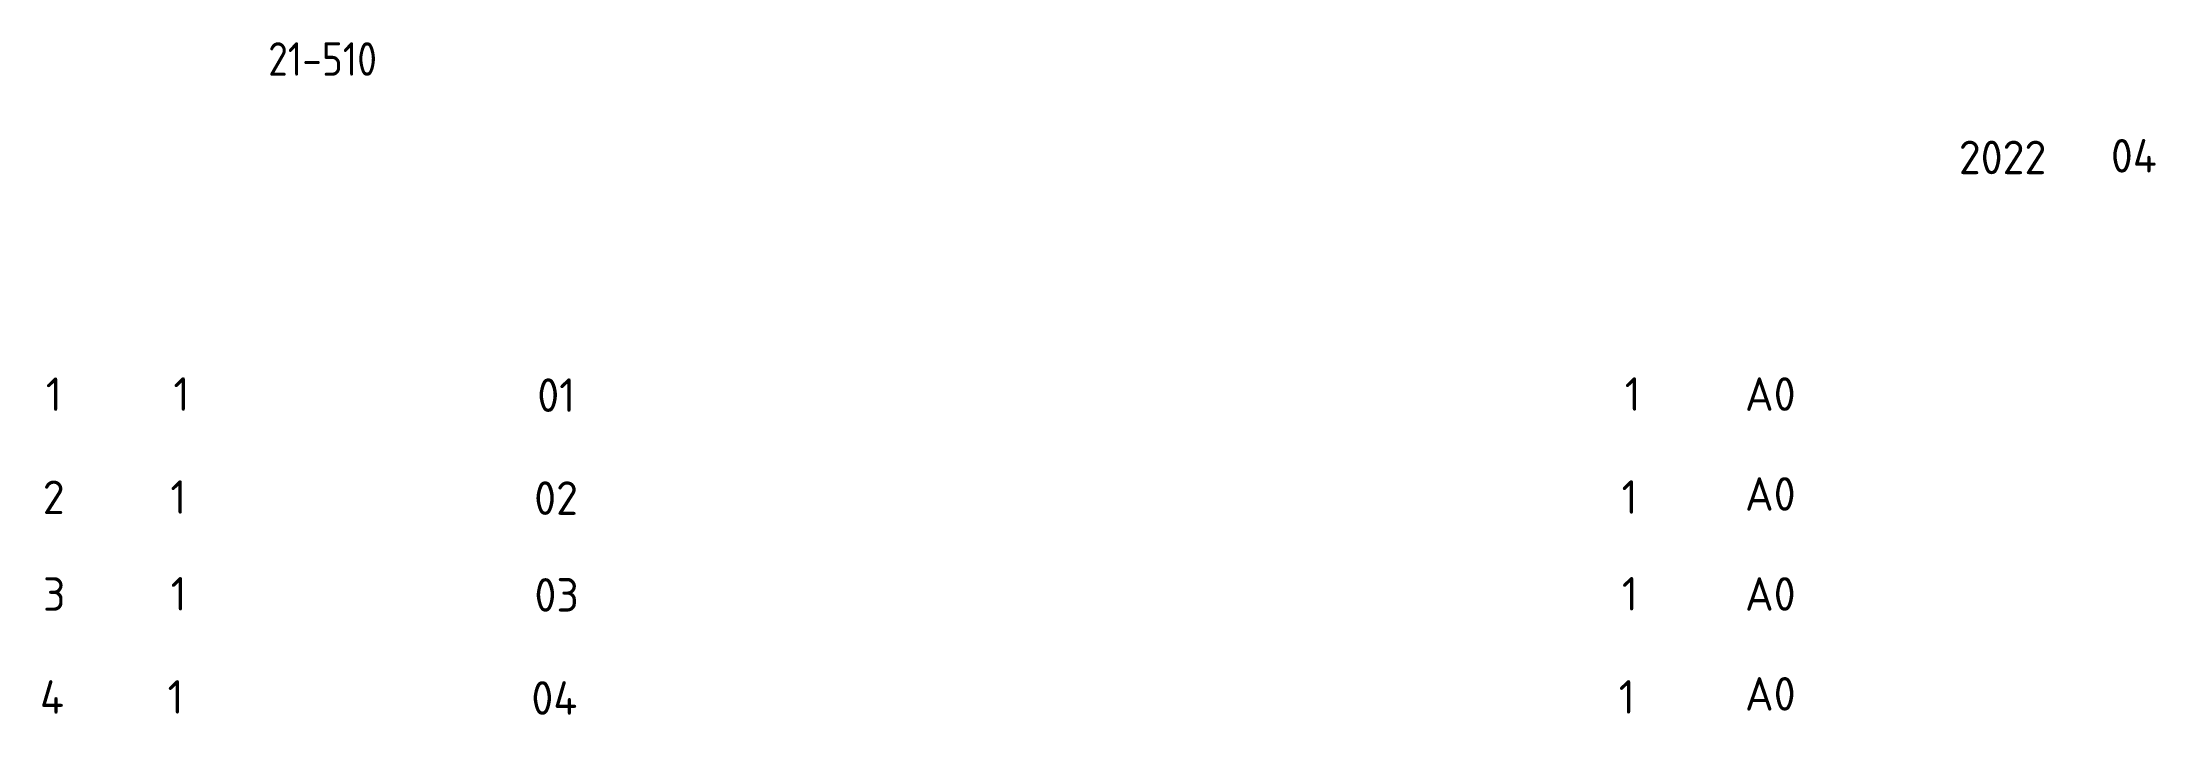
# Model space of a CAD drawing. Extents: x 9734459 to 9908434, y 5249905 to 5598782.
# Drawn here: x 9892685 to 9908434, y 5593772 to 5598782 of the extents above.
import ezdxf

# ---------------------------------------------------------------- set-up
doc = ezdxf.new("R2010")
doc.units = 0
doc.header["$LTSCALE"] = 1000
doc.header["$MEASUREMENT"] = 0
doc.layers.add('目录', color=7, linetype='Continuous')
doc.styles.add('HZ', font='tssdeng.shx', dxfattribs={"bigfont": 'tssdchn.shx'})

msp = doc.modelspace()

# ---------------------------------------------------------------- texts
at = {"insert": (9894774, 5598657), "char_height": 250, "attachment_point": 5, "style": 'HZ'}
msp.add_mtext('\\W0.9000;21-510', dxfattribs=at)
at = {"layer": '目录', "char_height": 250, "attachment_point": 1, "style": 'HZ'}
for s, insert in [('2022', (9906967, 5598049)), ('04', (9908100, 5598061)), ('1', (9892712, 5596285)), ('1', (9893663, 5596286)), ('01', (9896374, 5596278)), ('1', (9904477, 5596286)), ('A0', (9905373, 5596286)), ('2', (9892689, 5595517)), ('1', (9893640, 5595519)), ('02', (9896351, 5595511)), ('1', (9904454, 5595519)), ('A0', (9905373, 5595542)), ('3', (9892691, 5594796)), ('1', (9893642, 5594798)), ('03', (9896353, 5594790)), ('1', (9904456, 5594798)), ('A0', (9905373, 5594797)), ('4', (9892668, 5594029)), ('1', (9893619, 5594030)), ('04', (9896330, 5594022)), ('1', (9904433, 5594030)), ('A0', (9905373, 5594053))]:
    msp.add_mtext(s, dxfattribs=dict(at, insert=insert))

doc.saveas('drawing.dxf')
